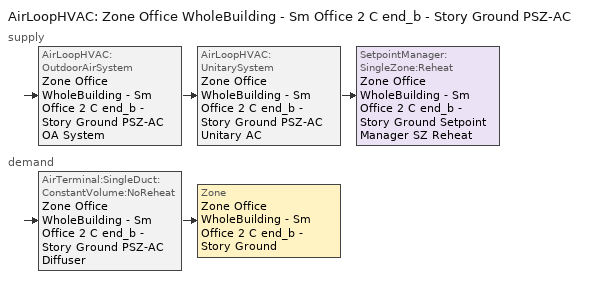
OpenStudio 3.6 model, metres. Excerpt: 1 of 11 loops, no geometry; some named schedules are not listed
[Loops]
AirLoopHVAC 'Zone Office WholeBuilding - Sm Office 2 C end_b - Story Ground PSZ-AC'
 supply: AirLoopHVAC:OutdoorAirSystem 'Zone Office WholeBuilding - Sm Office 2 C end_b - Story Ground PSZ-AC OA System' > AirLoopHVAC:UnitarySystem 'Zone Office WholeBuilding - Sm Office 2 C end_b - Story Ground PSZ-AC Unitary AC' > SetpointManager:SingleZone:Reheat 'Zone Office WholeBuilding - Sm Office 2 C end_b - Story Ground Setpoint Manager SZ Reheat'
 demand: AirTerminal:SingleDuct:ConstantVolume:NoReheat 'Zone Office WholeBuilding - Sm Office 2 C end_b - Story Ground PSZ-AC Diffuser' > Zone 'Zone Office WholeBuilding - Sm Office 2 C end_b - Story Ground'
[Sizing:Zone]
Zone Office WholeBuilding - Sm Office 2 C end_b - Story Ground: Zone Cooling Design Supply Air Temperature Input Method=SupplyAirTemperature; Zone Cooling Design Supply Air Temperature {C}=12.7778; Zone Cooling Design Supply Air Temperature Difference {deltaC}=11.11; Zone Heating Design Supply Air Temperature Input Method=SupplyAirTemperature; Zone Heating Design Supply Air Temperature {C}=50; Zone Heating Design Supply Air Temperature Difference {deltaC}=11.11; Zone Cooling Design Supply Air Humidity Ratio {kg-H2O/kg-air}=0.0085; Zone Heating Design Supply Air Humidity Ratio {kg-H2O/kg-air}=0.008; Cooling Design Air Flow Method=DesignDay; Heating Design Air Flow Method=DesignDay; Account for Dedicated Outdoor Air System=No; Dedicated Outdoor Air System Control Strategy=NeutralSupplyAir; Dedicated Outdoor Air Low Setpoint Temperature for Design {C}=autosize; Dedicated Outdoor Air High Setpoint Temperature for Design {C}=autosize; Zone Load Sizing Method=Sensible Load Only No Latent Load; Zone Latent Cooling Design Supply Air Humidity Ratio Input Method=HumidityRatioDifference; Zone Cooling Design Supply Air Humidity Ratio Difference {kgWater/kgDryAir}=0.005; Zone Latent Heating Design Supply Air Humidity Ratio Input Method=HumidityRatioDifference; Zone Humidification Design Supply Air Humidity Ratio Difference {kgWater/kgDryAir}=0.005
[Zone equipment]
Zone Office WholeBuilding - Sm Office 2 C end_b - Story Ground: Zone Office WholeBuilding - Sm Office 2 C end_b - Story Ground PSZ-AC Diffuser
[AirLoopHVAC]
Zone Office WholeBuilding - Sm Office 2 C end_b - Story Ground PSZ-AC: Availability Schedule=Zone Office WholeBuilding - Sm Office 2 C end_b - Story Ground PSZ-AC Occ Sch; Design Supply Air Flow Rate {m3/s}=autosize; Design Return Air Flow Fraction of Supply Air Flow=1
[Sizing:System]
Zone Office WholeBuilding - Sm Office 2 C end_b - Story Ground PSZ-AC: Type of Load to Size On=Sensible; Design Outdoor Air Flow Rate {m3/s}=Autosize; Central Heating Maximum System Air Flow Ratio=1; Preheat Design Temperature {C}=7.22222; Preheat Design Humidity Ratio {kg-H2O/kg-Air}=0.008; Precool Design Temperature {C}=12.7778; Precool Design Humidity Ratio {kg-H2O/kg-Air}=0.008; Central Cooling Design Supply Air Temperature {C}=12.7778; Central Heating Design Supply Air Temperature {C}=50; Sizing Option=Coincident; 100% Outdoor Air in Cooling=No; 100% Outdoor Air in Heating=No; Central Cooling Design Supply Air Humidity Ratio {kg-H2O/kg-Air}=0.0085; Central Heating Design Supply Air Humidity Ratio {kg-H2O/kg-Air}=0.008; Cooling Design Air Flow Method=DesignDay; Heating Design Air Flow Method=DesignDay; System Outdoor Air Method=ZoneSum; Zone Maximum Outdoor Air Fraction=1; Cooling Supply Air Flow Rate Per Floor Area {m3/s-m2}=0.00996765; Cooling Fraction of Autosized Cooling Supply Air Flow Rate=1; Cooling Supply Air Flow Rate Per Unit Cooling Capacity {m3/s-W}=3.94755e-05; Heating Supply Air Flow Rate Per Floor Area {m3/s-m2}=0.00996765; Heating Fraction of Autosized Heating Supply Air Flow Rate=1; Heating Fraction of Autosized Cooling Supply Air Flow Rate=1; Heating Supply Air Flow Rate Per Unit Heating Capacity {m3/s-W}=3.15882e-05; Cooling Design Capacity Method=CoolingDesignCapacity; Cooling Design Capacity {W}=autosize; Cooling Design Capacity Per Floor Area {W/m2}=234.7; Fraction of Autosized Cooling Design Capacity=1; Heating Design Capacity Method=HeatingDesignCapacity; Heating Design Capacity {W}=autosize; Heating Design Capacity Per Floor Area {W/m2}=157; Fraction of Autosized Heating Design Capacity=1; Central Cooling Capacity Control Method=OnOff; Occupant Diversity=autosize
[SetpointManager:SingleZone:Reheat]
Zone Office WholeBuilding - Sm Office 2 C end_b - Story Ground Setpoint Manager SZ Reheat: Minimum Supply Air Temperature {C}=12.7778; Maximum Supply Air Temperature {C}=50; Control Zone=Zone Office WholeBuilding - Sm Office 2 C end_b - Story Ground; Setpoint Node or NodeList=Zone Office WholeBuilding - Sm Office 2 C end_b - Story Ground PSZ-AC Supply Outlet Node
[Coil:Heating:Gas]
Zone Office WholeBuilding - Sm Office 2 C end_b - Story Ground PSZ-AC Gas Htg Coil 9kBtu/hr 0.8 Thermal Eff: Availability Schedule=Always On Discrete; Gas Burner Efficiency=0.8; Nominal Capacity {W}=AutoSize; Parasitic Electric Load {W}=0; Parasitic Gas Load {W}=0
[Coil:Heating:Electric]
Zone Office WholeBuilding - Sm Office 2 C end_b - Story Ground PSZ-AC No Heat: Availability Schedule=Always Off Discrete; Efficiency=1; Nominal Capacity {W}=0
[Coil:Cooling:DX:SingleSpeed]
Zone Office WholeBuilding - Sm Office 2 C end_b - Story Ground PSZ-AC 1spd DX AC Clg Coil 4kBtu/hr 13.0SEER: Availability Schedule=Always On Discrete; Rated Total Cooling Capacity {W}=autosize; Rated Sensible Heat Ratio=autosize; Rated COP {W/W}=3.91157; Rated Air Flow Rate {m3/s}=autosize; Rated Evaporator Fan Power Per Volume Flow Rate 2017 {W/(m3/s)}=773.3; Rated Evaporator Fan Power Per Volume Flow Rate 2023 {W/(m3/s)}=934.4; Total Cooling Capacity Function of Temperature Curve=PSZ-Fine Storage DX Coil Cap-FT; Total Cooling Capacity Function of Flow Fraction Curve=DX Coil Cap-FF; Energy Input Ratio Function of Temperature Curve=PSZ-AC DX Coil EIR-FT; Energy Input Ratio Function of Flow Fraction Curve=Split DX Coil EIR-FF; Part Load Fraction Correlation Curve=HPACCOOLPLFFPLR; Minimum Outdoor Dry-Bulb Temperature for Compressor Operation {C}=-25; Nominal Time for Condensate Removal to Begin {s}=0; Ratio of Initial Moisture Evaporation Rate and Steady State Latent Capacity=0; Maximum Cycling Rate {cycles/hr}=0; Latent Capacity Time Constant {s}=0; Condenser Type=AirCooled; Evaporative Condenser Effectiveness=0.9; Evaporative Condenser Air Flow Rate {m3/s}=autosize; Evaporative Condenser Pump Rated Power Consumption {W}=autosize; Crankcase Heater Capacity {W}=0; Maximum Outdoor Dry-Bulb Temperature for Crankcase Heater Operation {C}=10; Basin Heater Capacity {W/K}=0; Basin Heater Setpoint Temperature {C}=2
[Fan:OnOff]
Zone Office WholeBuilding - Sm Office 2 C end_b - Story Ground PSZ-AC Fan: Availability Schedule=Always On Discrete; Fan Total Efficiency=0.55575; Pressure Rise {Pa}=622.722; Maximum Flow Rate {m3/s}=autosize; Motor Efficiency=0.855; Motor In Airstream Fraction=1; Fan Power Ratio Function of Speed Ratio Curve=Fan On Off Power Curve 8; Fan Efficiency Ratio Function of Speed Ratio Curve=Fan On Off Efficiency Curve 8
[AirLoopHVAC:UnitarySystem]
Zone Office WholeBuilding - Sm Office 2 C end_b - Story Ground PSZ-AC Unitary AC: Control Type=Load; Controlling Zone or Thermostat Location=Zone Office WholeBuilding - Sm Office 2 C end_b - Story Ground; Dehumidification Control Type=None; Availability Schedule=Outage Availability Schedule; Supply Fan=Zone Office WholeBuilding - Sm Office 2 C end_b - Story Ground PSZ-AC Fan; Fan Placement=DrawThrough; Supply Air Fan Operating Mode Schedule=Zone Office WholeBuilding - Sm Office 2 C end_b - Story Ground PSZ-AC Occ Sch; Heating Coil=Zone Office WholeBuilding - Sm Office 2 C end_b - Story Ground PSZ-AC Gas Htg Coil 9kBtu/hr 0.8 Thermal Eff; DX Heating Coil Sizing Ratio=1; Cooling Coil=Zone Office WholeBuilding - Sm Office 2 C end_b - Story Ground PSZ-AC 1spd DX AC Clg Coil 4kBtu/hr 13.0SEER; Use DOAS DX Cooling Coil=No; DOAS DX Cooling Coil Leaving Minimum Air Temperature {C}=2; Latent Load Control=SensibleOnlyLoadControl; Supplemental Heating Coil=Zone Office WholeBuilding - Sm Office 2 C end_b - Story Ground PSZ-AC No Heat; Supply Air Flow Rate During Cooling Operation {m3/s}=Autosize; Supply Air Flow Rate During Heating Operation {m3/s}=Autosize; Supply Air Flow Rate When No Cooling or Heating is Required {m3/s}=Autosize; Maximum Supply Air Temperature {C}=80; Maximum Outdoor Dry-Bulb Temperature for Supplemental Heater Operation {C}=21; Maximum Cycling Rate {cycles/hr}=2.5; Heat Pump Time Constant {s}=60; Fraction of On-Cycle Power Use=0.01; Heat Pump Fan Delay Time {s}=60; Ancilliary On-Cycle Electric Power {W}=0; Ancilliary Off-Cycle Electric Power {W}=0
[Controller:OutdoorAir]
Zone Office WholeBuilding - Sm Office 2 C end_b - Story Ground PSZ-AC OA System Controller: Minimum Outdoor Air Flow Rate {m3/s}=autosize; Maximum Outdoor Air Flow Rate {m3/s}=Autosize; Economizer Control Type=NoEconomizer; Economizer Control Action Type=ModulateFlow; Economizer Maximum Limit Dry-Bulb Temperature {C}=28; Economizer Maximum Limit Enthalpy {J/kg}=64000; Lockout Type=LockoutWithHeating; Minimum Limit Type=FixedMinimum; Minimum Outdoor Air Schedule=Zone Office WholeBuilding - Sm Office 2 C end_b - Story Ground PSZ-AC Occ Sch; Maximum Fraction of Outdoor Air Schedule=ZoneOfficeWholeBuildingSmOffice2CendbStoryGroundPSZACmaxOASch; Controller Mechanical Ventilation=Controller Mechanical Ventilation 9; High Humidity Control=No; Heat Recovery Bypass Control Type=BypassWhenWithinEconomizerLimits
[Controller:MechanicalVentilation]
Controller Mechanical Ventilation 9: Availability Schedule=Always On Discrete
[AirLoopHVAC:OutdoorAirSystem]
Zone Office WholeBuilding - Sm Office 2 C end_b - Story Ground PSZ-AC OA System: Controller=Zone Office WholeBuilding - Sm Office 2 C end_b - Story Ground PSZ-AC OA System Controller
[AirTerminal:SingleDuct:ConstantVolume:NoReheat]
Zone Office WholeBuilding - Sm Office 2 C end_b - Story Ground PSZ-AC Diffuser: Availability Schedule=Always On Discrete; Maximum Air Flow Rate {m3/s}=AutoSize
[Schedule:Constant]
Name | Value
Always On Discrete | 1
Always Off Discrete | 0
[Schedule:Ruleset]
Name | Default Day Schedule | Summer Design Day Schedule | Winter Design Day Schedule
Zone Office WholeBuilding - Sm Office 2 C end_b - Story Ground PSZ-AC Occ Sch | Zone Office WholeBuilding - Sm Office 2 C end_b - Story Ground PSZ-AC Occ Sch Default | Zone Office WholeBuilding - Sm Office 2 C end_b - Story Ground PSZ-AC Occ Sch Summer Design Day | Zone Office WholeBuilding - Sm Office 2 C end_b - Story Ground PSZ-AC Occ Sch Winter Design Day
ZoneOfficeWholeBuildingSmOffice2CendbStoryGroundPSZACmaxOASch | ZoneOfficeWholeBuildingSmOffice2CendbStoryGroundPSZACmaxOASchDefault
[Schedule:Day]
Zone Office WholeBuilding - Sm Office 2 C end_b - Story Ground PSZ-AC Occ Sch Default; Zone Office WholeBuilding - Sm Office 2 C end_b - Story Ground PSZ-AC Occ Sch Winter Design Day; Zone Office WholeBuilding - Sm Office 2 C end_b - Story Ground PSZ-AC Occ Sch Summer Design Day; Zone Office WholeBuilding - Sm Office 2 C end_b - Story Ground PSZ-AC Occ Sch Sunday: 24, 0, 1
ZoneOfficeWholeBuildingSmOffice2CendbStoryGroundPSZACmaxOASchDefault: 24, 0, 0.7
Schedule Day 105: 1, 0, 0.7, 2, 0, 0.7, 3, 0, 0.7, 4, 0, 0.7, 5, 0, 0.7, 6, 0, 0.7, 7, 0, 0.7, 8, 0, 0.7, 9, 0, 0.7, 10, 0, 0.7, 11, 0, 0.7, 12, 0, 0.7, 13, 0, 0.7, 14, 0, 0.7, 15, 0, 0.7, 16, 0, 0.7, 17, 0, 0, 18, 0, 0, 19, 0, 0, 20, 0, 0, 21, 0, 0, 22, 0, 0, 23, 0, 0, 24, 0, 0
Schedule Day 106; Schedule Day 107; Schedule Day 108; Schedule Day 109; Schedule Day 110; Schedule Day 111; Schedule Day 226; Schedule Day 227; Schedule Day 228; Schedule Day 229; Schedule Day 230; Schedule Day 231: 1, 0, 0, 2, 0, 0, 3, 0, 0, 4, 0, 0, 5, 0, 0, 6, 0, 0, 7, 0, 0, 8, 0, 0, 9, 0, 0, 10, 0, 0, 11, 0, 0, 12, 0, 0, 13, 0, 0, 14, 0, 0, 15, 0, 0, 16, 0, 0, 17, 0, 0, 18, 0, 0, 19, 0, 0, 20, 0, 0, 21, 0, 0, 22, 0, 0, 23, 0, 0, 24, 0, 0
Schedule Day 112: 1, 0, 0, 2, 0, 0, 3, 0, 0, 4, 0, 0, 5, 0, 0, 6, 0, 0, 7, 0, 0, 8, 0, 0, 9, 0, 0, 10, 0, 0, 11, 0, 0, 12, 0, 0, 13, 0, 0, 14, 0, 0, 15, 0, 0, 16, 0, 0, 17, 0, 0.7, 18, 0, 0.7, 19, 0, 0.7, 20, 0, 0.7, 21, 0, 0.7, 22, 0, 0.7, 23, 0, 0.7, 24, 0, 0.7
Schedule Day 225: 1, 0, 1, 2, 0, 1, 3, 0, 1, 4, 0, 1, 5, 0, 1, 6, 0, 1, 7, 0, 1, 8, 0, 1, 9, 0, 1, 10, 0, 1, 11, 0, 1, 12, 0, 1, 13, 0, 1, 14, 0, 1, 15, 0, 1, 16, 0, 1, 17, 0, 0, 18, 0, 0, 19, 0, 0, 20, 0, 0, 21, 0, 0, 22, 0, 0, 23, 0, 0, 24, 0, 0
Schedule Day 232: 1, 0, 0, 2, 0, 0, 3, 0, 0, 4, 0, 0, 5, 0, 0, 6, 0, 0, 7, 0, 0, 8, 0, 0, 9, 0, 0, 10, 0, 0, 11, 0, 0, 12, 0, 0, 13, 0, 0, 14, 0, 0, 15, 0, 0, 16, 0, 0, 17, 0, 1, 18, 0, 1, 19, 0, 1, 20, 0, 1, 21, 0, 1, 22, 0, 1, 23, 0, 1, 24, 0, 1
[Schedule:Rule] Apply Sunday=Yes; Apply Monday=Yes; Apply Tuesday=Yes; Apply Wednesday=Yes; Apply Friday=Yes; Apply Saturday=Yes; Date Specification Type=DateRange
Name | Schedule Ruleset | Rule Order | Day Schedule | Start Month | Start Day | End Month | End Day | Apply Thursday
Zone Office WholeBuilding - Sm Office 2 C end_b - Story Ground PSZ-AC Occ Sch Sunday Rule | Zone Office WholeBuilding - Sm Office 2 C end_b - Story Ground PSZ-AC Occ Sch | 8 | Zone Office WholeBuilding - Sm Office 2 C end_b - Story Ground PSZ-AC Occ Sch Sunday | 1 | 1 | 12 | 31
ZoneOfficeWholeBuildingSmOffice2CendbStoryGroundPSZACmaxOASch Outage Day 304 | ZoneOfficeWholeBuildingSmOffice2CendbStoryGroundPSZACmaxOASch | 7 | Schedule Day 105 | 10 | 31 | 10 | 31 | Yes
ZoneOfficeWholeBuildingSmOffice2CendbStoryGroundPSZACmaxOASch Outage Day 305 | ZoneOfficeWholeBuildingSmOffice2CendbStoryGroundPSZACmaxOASch | 6 | Schedule Day 106 | 11 | 1 | 11 | 1 | Yes
ZoneOfficeWholeBuildingSmOffice2CendbStoryGroundPSZACmaxOASch Outage Day 306 | ZoneOfficeWholeBuildingSmOffice2CendbStoryGroundPSZACmaxOASch | 5 | Schedule Day 107 | 11 | 2 | 11 | 2 | Yes
ZoneOfficeWholeBuildingSmOffice2CendbStoryGroundPSZACmaxOASch Outage Day 307 | ZoneOfficeWholeBuildingSmOffice2CendbStoryGroundPSZACmaxOASch | 4 | Schedule Day 108 | 11 | 3 | 11 | 3 | Yes
ZoneOfficeWholeBuildingSmOffice2CendbStoryGroundPSZACmaxOASch Outage Day 308 | ZoneOfficeWholeBuildingSmOffice2CendbStoryGroundPSZACmaxOASch | 3 | Schedule Day 109 | 11 | 4 | 11 | 4 | Yes
ZoneOfficeWholeBuildingSmOffice2CendbStoryGroundPSZACmaxOASch Outage Day 309 | ZoneOfficeWholeBuildingSmOffice2CendbStoryGroundPSZACmaxOASch | 2 | Schedule Day 110 | 11 | 5 | 11 | 5 | Yes
ZoneOfficeWholeBuildingSmOffice2CendbStoryGroundPSZACmaxOASch Outage Day 310 | ZoneOfficeWholeBuildingSmOffice2CendbStoryGroundPSZACmaxOASch | 1 | Schedule Day 111 | 11 | 6 | 11 | 6 | Yes
ZoneOfficeWholeBuildingSmOffice2CendbStoryGroundPSZACmaxOASch Outage Day 311 | ZoneOfficeWholeBuildingSmOffice2CendbStoryGroundPSZACmaxOASch | 0 | Schedule Day 112 | 11 | 7 | 11 | 7 | Yes
Zone Office WholeBuilding - Sm Office 2 C end_b - Story Ground PSZ-AC Occ Sch Outage Day 304 | Zone Office WholeBuilding - Sm Office 2 C end_b - Story Ground PSZ-AC Occ Sch | 7 | Schedule Day 225 | 10 | 31 | 10 | 31 | Yes
Zone Office WholeBuilding - Sm Office 2 C end_b - Story Ground PSZ-AC Occ Sch Outage Day 305 | Zone Office WholeBuilding - Sm Office 2 C end_b - Story Ground PSZ-AC Occ Sch | 6 | Schedule Day 226 | 11 | 1 | 11 | 1 | Yes
Zone Office WholeBuilding - Sm Office 2 C end_b - Story Ground PSZ-AC Occ Sch Outage Day 306 | Zone Office WholeBuilding - Sm Office 2 C end_b - Story Ground PSZ-AC Occ Sch | 5 | Schedule Day 227 | 11 | 2 | 11 | 2 | Yes
Zone Office WholeBuilding - Sm Office 2 C end_b - Story Ground PSZ-AC Occ Sch Outage Day 307 | Zone Office WholeBuilding - Sm Office 2 C end_b - Story Ground PSZ-AC Occ Sch | 4 | Schedule Day 228 | 11 | 3 | 11 | 3 | Yes
Zone Office WholeBuilding - Sm Office 2 C end_b - Story Ground PSZ-AC Occ Sch Outage Day 308 | Zone Office WholeBuilding - Sm Office 2 C end_b - Story Ground PSZ-AC Occ Sch | 3 | Schedule Day 229 | 11 | 4 | 11 | 4 | Yes
Zone Office WholeBuilding - Sm Office 2 C end_b - Story Ground PSZ-AC Occ Sch Outage Day 309 | Zone Office WholeBuilding - Sm Office 2 C end_b - Story Ground PSZ-AC Occ Sch | 2 | Schedule Day 230 | 11 | 5 | 11 | 5 | Yes
Zone Office WholeBuilding - Sm Office 2 C end_b - Story Ground PSZ-AC Occ Sch Outage Day 310 | Zone Office WholeBuilding - Sm Office 2 C end_b - Story Ground PSZ-AC Occ Sch | 1 | Schedule Day 231 | 11 | 6 | 11 | 6 | Yes
Zone Office WholeBuilding - Sm Office 2 C end_b - Story Ground PSZ-AC Occ Sch Outage Day 311 | Zone Office WholeBuilding - Sm Office 2 C end_b - Story Ground PSZ-AC Occ Sch | 0 | Schedule Day 232 | 11 | 7 | 11 | 7 | Yes
[Curve:Exponent]
Fan On Off Power Curve 8: Coefficient1 Constant=1; Coefficient2 Constant=0; Coefficient3 Constant=0; Minimum Value of x=0; Maximum Value of x=1
[Curve:Cubic]
Fan On Off Efficiency Curve 8: Coefficient1 Constant=1; Coefficient2 x=0; Coefficient3 x**2=0; Coefficient4 x**3=0; Minimum Value of x=0; Maximum Value of x=1
[Curve:Biquadratic] Minimum Value of x=12.77778; Maximum Value of x=23.88889; Minimum Value of y=23.88889; Maximum Value of y=46.11111
Name | Coefficient1 Constant | Coefficient2 x | Coefficient3 x**2 | Coefficient4 y | Coefficient5 y**2 | Coefficient6 x*y
PSZ-Fine Storage DX Coil Cap-FT | 0.942588 | 0.00954335 | 0.00068377 | -0.0110427 | 5.249e-06 | -9.72e-06
PSZ-AC DX Coil EIR-FT | 0.342414 | 0.034885 | -0.0006237 | 0.00497722 | 0.000437951 | -0.000728028
[Curve:Quadratic]
Name | Coefficient1 Constant | Coefficient2 x | Coefficient3 x**2 | Minimum Value of x | Maximum Value of x
DX Coil Cap-FF | 0.8 | 0.2 | 0 | 0.5 | 1.5
Split DX Coil EIR-FF | 1.1552 | -0.1808 | 0.0256 | 0.5 | 1.5
HPACCOOLPLFFPLR | 0.85 | 0.15 | 0 | 0 | 1
